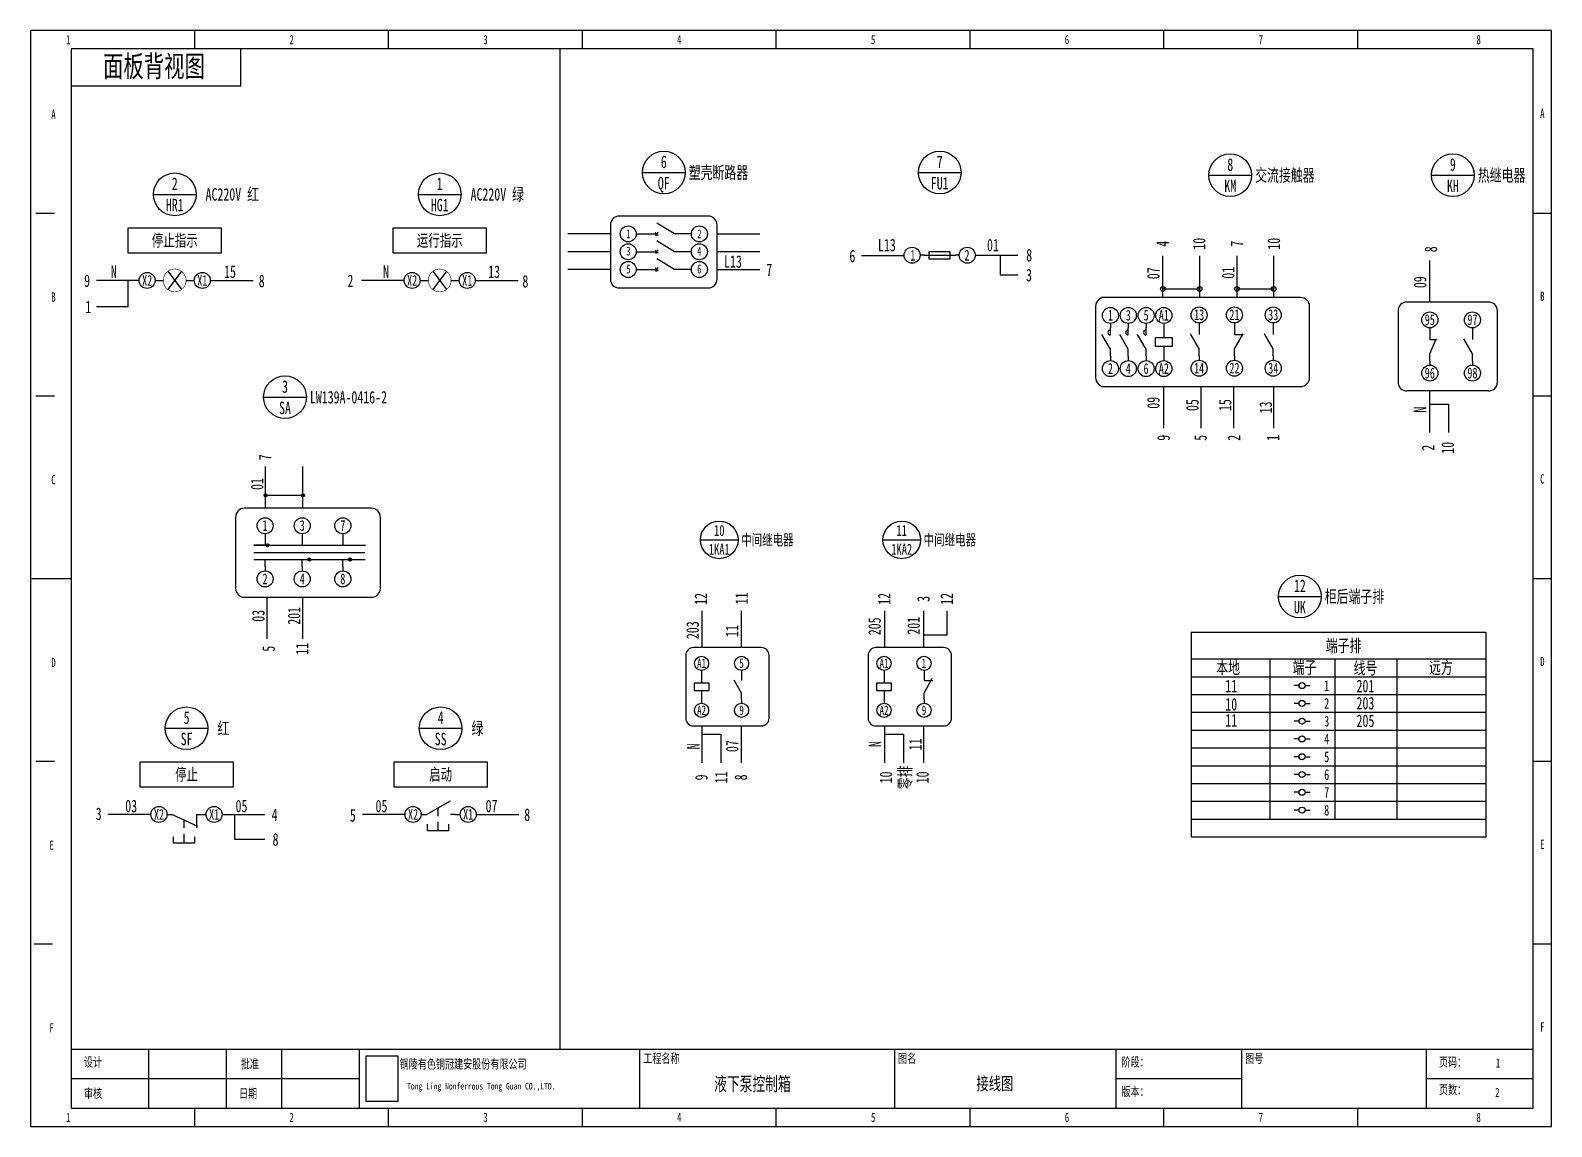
# Model space of a CAD drawing. Header units: millimetres. Extents: x 401220 to 2750366, y -101310 to 943175.
# Drawn here: x 1243198 to 1300217, y 11312 to 52416 of the extents above; entities that cross this region are included whole.
import ezdxf
from ezdxf.enums import TextEntityAlignment as Align

# ---------------------------------------------------------------- set-up
doc = ezdxf.new("R2010")
doc.units = ezdxf.units.MM
doc.linetypes.add('事故照明', pattern=[800, 600, 0, -200, 0])
doc.layers.add('SW', color=8, linetype='Continuous', lineweight=20)
doc.styles.add('IDQSTYLE', font='NSimSun.ttf', dxfattribs={"width": 0.7})
doc.styles.add('标准', font='NSimSun.ttf', dxfattribs={"width": 0.667})

msp = doc.modelspace()

# ---------------------------------------------------------------- hatches: boundary and pattern name
h = msp.add_hatch(color=256)
h.dxf.hatch_style = 1
h.paths.add_polyline_path([(1285647.66842, 42811.61754), (1285647.66842, 42721.39912), (1285737.88685, 42721.39912, 0.4142135624)])
h.paths.add_polyline_path([(1285737.88685, 42721.39912), (1285647.66842, 42721.39912), (1285647.66842, 42631.1807, 0.4142135624)])
h.paths.add_polyline_path([(1285647.66842, 42721.39912), (1285647.66842, 42811.61754, 0.4142135624), (1285557.45, 42721.39912, 0.4142135624), (1285647.66842, 42631.1807)])
h.paths.add_polyline_path([(1287023.62652, 42811.61754, 0.4142135624), (1286933.4081, 42721.39912), (1287023.62652, 42721.39912)])
h.paths.add_polyline_path([(1287023.62652, 42721.39912), (1286933.4081, 42721.39912, 0.4142135624), (1287023.62652, 42631.1807)])
h.paths.add_polyline_path([(1287113.84494, 42721.39912, 0.4142135624), (1287023.62652, 42811.61754), (1287023.62652, 42631.1807, 0.4142135624)])
h = msp.add_hatch(color=256)
h.dxf.hatch_style = 1
h.paths.add_polyline_path([(1288426.78716, 42811.61754), (1288426.78716, 42721.39912), (1288517.00558, 42721.39912, 0.4142135624)])
h.paths.add_polyline_path([(1288517.00558, 42721.39912), (1288426.78716, 42721.39912), (1288426.78716, 42631.1807, 0.4142135624)])
h.paths.add_polyline_path([(1288426.78716, 42721.39912), (1288426.78716, 42811.61754, 0.4142135624), (1288336.56874, 42721.39912, 0.4142135624), (1288426.78716, 42631.1807)])
h.paths.add_polyline_path([(1289802.74526, 42811.61754, 0.4142135624), (1289712.52684, 42721.39912), (1289802.74526, 42721.39912)])
h.paths.add_polyline_path([(1289802.74526, 42721.39912), (1289712.52684, 42721.39912, 0.4142135624), (1289802.74526, 42631.1807)])
h.paths.add_polyline_path([(1289892.96368, 42721.39912, 0.4142135624), (1289802.74526, 42811.61754), (1289802.74526, 42631.1807, 0.4142135624)])
h = msp.add_hatch(color=256)
h.dxf.hatch_style = 1
h.paths.add_polyline_path([(1252074.05156, 34984.05075, 0.4142135624), (1252014.68161, 35043.4207), (1252014.68161, 34924.68079, 0.4142135624)])
h.paths.add_polyline_path([(1252014.68161, 35043.4207, 0.4142135624), (1251955.31166, 34984.05075, 0.4142135624), (1252014.68161, 34924.68079)])
h = msp.add_hatch(color=256)
h.dxf.hatch_style = 1
h.paths.add_polyline_path([(1253474.31374, 34984.05075, 0.4142135624), (1253414.94379, 35043.4207), (1253414.94379, 34924.68079, 0.4142135624)])
h.paths.add_polyline_path([(1253414.94379, 35043.4207, 0.4142135624), (1253355.57383, 34984.05075, 0.4142135624), (1253414.94379, 34924.68079)])
h = msp.add_hatch(color=256)
h.dxf.hatch_style = 1
h.paths.add_polyline_path([(1252143.64609, 33110.15214, 1), (1252027.92809, 33110.15214)])
h.paths.add_polyline_path([(1252027.92809, 33110.15214, 1), (1252143.64609, 33110.15214)])
h = msp.add_hatch(color=256)
h.dxf.hatch_style = 1
h.paths.add_polyline_path([(1253596.60805, 32576.55815), (1253712.32605, 32576.55815, 1)])
h.paths.add_polyline_path([(1253712.32605, 32576.55815), (1253596.60805, 32576.55815, 1)])
h = msp.add_hatch(color=256)
h.dxf.hatch_style = 1
h.paths.add_polyline_path([(1255117.87513, 32576.55815), (1255233.59313, 32576.55815, 1)])
h.paths.add_polyline_path([(1255233.59313, 32576.55815), (1255117.87513, 32576.55815, 1)])

# ---------------------------------------------------------------- linework, layer by layer
at = {"ltscale": 4}
for p, q in [((1249356.24304, 51723.87001), (1249356.24304, 52415.85399)), ((1256622.07479, 51723.87001), (1256622.07479, 52415.85399)), ((1263887.90654, 51723.87001), (1263887.90654, 52415.85399)), ((1271153.73829, 51723.87001), (1271153.73829, 52415.85399)), ((1278419.57004, 51723.87001), (1278419.57004, 52415.85399)), ((1285685.40179, 51723.87001), (1285685.40179, 52415.85399)), ((1292951.23354, 51723.87001), (1292951.23354, 52415.85399)), ((1251086.20298, 50339.90206), (1251086.20298, 51723.87001)), ((1244719.95039, 50339.90206), (1251086.20298, 50339.90206)), ((1243405.18084, 45565.21262), (1244097.16482, 45565.21262)), ((1299525.08132, 45565.21262), (1300217.0653, 45565.21262)), ((1243405.18084, 38714.57126), (1244097.16482, 38714.57126)), ((1299525.08132, 38714.57126), (1300217.0653, 38714.57126)), ((1243197.58565, 31863.92989), (1244719.95039, 31863.92989)), ((1299525.08132, 31863.92989), (1300217.0653, 31863.92989)), ((1290752.87435, 27847.8491), (1290565.36099, 27847.8491)), ((1290977.89038, 27847.8491), (1291165.40374, 27847.8491)), ((1290752.87436, 27180.85662), (1290565.361, 27180.85662)), ((1290977.8904, 27180.85662), (1291165.40375, 27180.85662)), ((1290752.87438, 26513.86413), (1290565.36102, 26513.86413)), ((1290977.89041, 26513.86413), (1291165.40377, 26513.86413)), ((1290752.87435, 25846.87164), (1290565.36099, 25846.87164)), ((1290752.87435, 25846.87164), (1290565.36099, 25846.87164)), ((1290977.89038, 25846.87164), (1291165.40374, 25846.87164)), ((1290977.89038, 25846.87164), (1291165.40374, 25846.87164)), ((1290752.8744, 25179.87916), (1290565.36104, 25179.87916)), ((1290977.89043, 25179.87916), (1291165.40379, 25179.87916)), ((1243405.18084, 25013.28853), (1244097.16482, 25013.28853)), ((1299525.08132, 25013.28853), (1300217.0653, 25013.28853)), ((1290752.87442, 24512.88667), (1290565.36106, 24512.88667)), ((1290977.89045, 24512.88667), (1291165.40381, 24512.88667)), ((1290752.87444, 23845.89418), (1290565.36108, 23845.89418)), ((1290977.89047, 23845.89418), (1291165.40383, 23845.89418)), ((1290752.8744, 23178.9017), (1290565.36104, 23178.9017)), ((1290752.8744, 23178.9017), (1290565.36104, 23178.9017)), ((1290977.89043, 23178.9017), (1291165.40379, 23178.9017)), ((1290977.89043, 23178.9017), (1291165.40379, 23178.9017)), ((1243335.98244, 18162.64716), (1244027.96642, 18162.64716)), ((1299525.08132, 18162.64716), (1300217.0653, 18162.64716)), ((1244719.95039, 14218.3385), (1299525.08132, 14218.3385)), ((1247626.28309, 14218.3385), (1247626.28309, 12003.98977)), ((1250532.6158, 14218.3385), (1250532.6158, 12003.98977)), ((1252608.56772, 14218.3385), (1252608.56772, 12003.98977)), ((1255514.90042, 14218.3385), (1255514.90042, 12003.98977)), ((1266033.05686, 14218.3385), (1266033.05686, 12003.98977)), ((1275582.43574, 14218.3385), (1275582.43574, 12003.98977)), ((1283886.24345, 14218.3385), (1283886.24345, 12003.98977)), ((1288591.73449, 14218.3385), (1288591.73449, 12003.98977)), ((1295511.57426, 14218.3385), (1295511.57426, 12003.98977)), ((1244719.95039, 13111.16414), (1255514.90042, 13111.16414)), ((1283886.24345, 13111.16414), (1288591.73449, 13111.16414)), ((1295511.57426, 13111.16414), (1299525.08132, 13111.16414)), ((1249356.24304, 11312.0058), (1249356.24304, 12003.98977)), ((1256622.07479, 11312.0058), (1256622.07479, 12003.98977)), ((1263887.90654, 11312.0058), (1263887.90654, 12003.98977)), ((1271153.73829, 11312.0058), (1271153.73829, 12003.98977)), ((1278419.57004, 11312.0058), (1278419.57004, 12003.98977)), ((1285685.40179, 11312.0058), (1285685.40179, 12003.98977)), ((1292951.23354, 11312.0058), (1292951.23354, 12003.98977))]:
    msp.add_line(p, q, dxfattribs=at)
for p, q in [((1263044.30338, 51723.87001), (1263044.30338, 14218.3385)), ((1266137.64645, 47087.30199), (1267738.42841, 47087.30199)), ((1276481.15727, 47087.30199), (1278081.93924, 47087.30199)), ((1287371.61661, 46985.98251), (1288972.39858, 46985.98251)), ((1295716.76452, 46985.98251), (1297317.54649, 46985.98251)), ((1247807.47927, 46268.8757), (1249408.26124, 46268.8757)), ((1257739.9393, 46268.8757), (1259340.72127, 46268.8757)), ((1264937.05997, 45117.93646), (1264937.05997, 43091.92708)), ((1268605.51865, 45451.43271), (1265270.55621, 45451.43271)), ((1267340.53386, 44784.44021), (1266673.54137, 45184.63571)), ((1268939.01489, 43091.92708), (1268939.01489, 45117.93646)), ((1246865.4004, 45017.34412), (1250350.34011, 45017.34412)), ((1246865.4004, 44067.7485), (1246865.4004, 45017.34412)), ((1250350.34011, 45017.34412), (1250350.34011, 44067.7485)), ((1256797.86044, 45017.34412), (1260282.80014, 45017.34412)), ((1256797.86044, 44067.7485), (1256797.86044, 45017.34412)), ((1260282.80014, 45017.34412), (1260282.80014, 44067.7485)), ((1264937.05997, 44784.44022), (1263336.278, 44784.44022)), ((1265904.19908, 44784.44021), (1266673.54137, 44784.44021)), ((1266730.03779, 44724.84924), (1266617.04495, 44844.03119)), ((1266719.04546, 44853.005), (1266629.44804, 44712.27973)), ((1267339.82847, 44119.24558), (1266672.83599, 44519.44107)), ((1267971.87578, 44784.44021), (1267340.53386, 44784.44021)), ((1268939.01489, 44786.60763), (1270539.79686, 44786.60763)), ((1250350.34011, 44067.7485), (1246865.4004, 44067.7485)), ((1260282.80014, 44067.7485), (1256797.86044, 44067.7485)), ((1264937.05997, 44117.44773), (1263336.278, 44117.44773)), ((1265904.19908, 44117.44773), (1266673.54137, 44117.44773)), ((1266729.33241, 44059.6546), (1266616.33957, 44178.83655)), ((1266718.34008, 44187.81036), (1266628.74266, 44047.08509)), ((1267971.87578, 44117.44773), (1267340.53386, 44117.44773)), ((1268939.01489, 44119.61514), (1270539.79686, 44119.61514)), ((1275948.23028, 43967.66217), (1274347.44831, 43967.66217)), ((1276695.21587, 43985.78692), (1276547.60208, 43985.78692)), ((1276695.21587, 43985.78692), (1276878.77693, 43985.78692)), ((1276878.77693, 44119.18542), (1276878.77693, 43852.38843)), ((1277679.16791, 44119.18542), (1276878.77693, 44119.18542)), ((1276878.77693, 43985.78692), (1277679.16791, 43985.78692)), ((1277679.16791, 43852.38843), (1277679.16791, 44119.18542)), ((1277679.16791, 43985.78692), (1277872.01699, 43985.78692)), ((1278014.98555, 43985.78692), (1277872.01699, 43985.78692)), ((1278614.86624, 43986.33796), (1280215.64821, 43986.33796)), ((1279550.45636, 43986.33796), (1279550.45636, 43246.86693)), ((1285647.66842, 42400.01232), (1285647.66842, 43962.8958)), ((1287026.52498, 42400.01232), (1287026.52498, 43962.8958)), ((1288426.78716, 42400.01232), (1288426.78716, 43962.8958)), ((1289802.74526, 42400.01232), (1289802.74526, 43962.8958)), ((1248350.41165, 43382.13222), (1248862.66188, 42699.13191)), ((1258282.87168, 43382.13222), (1258795.12191, 42699.13191)), ((1264937.05997, 43450.45525), (1263336.278, 43450.45525)), ((1265904.19908, 43450.45525), (1266673.54137, 43450.45525)), ((1266730.03779, 43392.66212), (1266617.04495, 43511.84407)), ((1266719.04546, 43520.81788), (1266629.44804, 43380.09261)), ((1267340.53386, 43452.2531), (1266673.54137, 43852.44859)), ((1267971.87578, 43450.45525), (1267340.53386, 43450.45525)), ((1268939.01489, 43452.62265), (1270539.79686, 43452.62265)), ((1276878.77693, 43852.38843), (1277679.16791, 43852.38843)), ((1295648.14097, 42230.70142), (1295648.14097, 43793.5849)), ((1247273.88528, 43040.63191), (1245673.10331, 43040.63191)), ((1246850.5494, 43040.63191), (1246850.5494, 42053.15758)), ((1247872.84485, 43040.63201), (1248072.94278, 43040.63206)), ((1248072.94278, 43040.63206), (1248179.66158, 43040.63206)), ((1249033.41196, 43040.63206), (1249140.13076, 43040.63206)), ((1249140.13076, 43040.63206), (1249340.22832, 43040.63201)), ((1249941.85523, 43040.63191), (1251542.6372, 43040.63191)), ((1257206.34531, 43040.63191), (1255605.56334, 43040.63191)), ((1257805.30488, 43040.63201), (1258005.40281, 43040.63206)), ((1258005.40281, 43040.63206), (1258112.12161, 43040.63206)), ((1258965.87199, 43040.63206), (1259072.59079, 43040.63206)), ((1259072.59079, 43040.63206), (1259272.68836, 43040.63201)), ((1259874.31526, 43040.63191), (1261475.09723, 43040.63191)), ((1279550.45636, 43246.86693), (1280215.64821, 43246.86693)), ((1265270.55621, 42758.43084), (1268605.51865, 42758.43084)), ((1288426.78716, 42400.01232), (1283343.06704, 42400.01232)), ((1290160.09741, 42400.01232), (1285076.37729, 42400.01232)), ((1290193.84796, 42400.01232), (1285110.12783, 42400.01232)), ((1285647.66842, 42721.39912), (1287023.62652, 42721.39912)), ((1290812.83554, 42400.01232), (1285729.11542, 42400.01232)), ((1288426.78716, 42721.39912), (1289802.74526, 42721.39912)), ((1297852.1545, 42230.70142), (1294794.02373, 42230.70142)), ((1246850.5494, 42053.15758), (1245673.10331, 42053.15758)), ((1283121.24733, 42066.51608), (1283121.24733, 39398.54613)), ((1291146.33178, 39398.54613), (1291146.33178, 42066.51608)), ((1294460.52768, 41897.20518), (1294460.52768, 39229.23523)), ((1298185.65075, 39229.23523), (1298185.65075, 41897.20518)), ((1283681.66266, 40997.02104), (1283681.66268, 41263.81803)), ((1283681.66268, 41429.7968), (1283681.66268, 41263.81803)), ((1284351.02286, 40997.02104), (1284351.02288, 41263.81803)), ((1284351.02288, 41429.7968), (1284351.02288, 41263.81803)), ((1285018.01535, 40997.02104), (1285018.01537, 41263.81803)), ((1285018.01537, 41429.7968), (1285018.01537, 41263.81803)), ((1285682.64014, 41263.81803), (1285682.64011, 40890.30224)), ((1285682.64014, 41429.7968), (1285682.64014, 41263.81803)), ((1287004.6155, 41278.8341), (1287004.61548, 41012.03711)), ((1287004.6155, 41444.81287), (1287004.6155, 41278.8341)), ((1288328.49208, 41278.8341), (1288328.49205, 41012.03711)), ((1288328.49208, 41444.81287), (1288328.49208, 41278.8341)), ((1289782.49694, 41278.8341), (1289782.49692, 41012.03711)), ((1289782.49694, 41444.81287), (1289782.49694, 41278.8341)), ((1295653.66861, 41094.50713), (1295653.66859, 40827.71014)), ((1295653.66861, 41260.4859), (1295653.66861, 41094.50713)), ((1297249.37529, 41094.50699), (1297249.37527, 40827.71)), ((1297249.37529, 41260.4859), (1297249.37529, 41094.50713)), ((1283681.66261, 40463.42705), (1283361.50626, 41017.95421)), ((1284351.02282, 40463.42705), (1284030.86647, 41017.95421)), ((1285018.01531, 40463.42705), (1284697.85896, 41017.95421)), ((1285362.48371, 40890.30226), (1285362.48369, 40570.14587)), ((1285362.48369, 40570.14587), (1286002.79648, 40570.14582)), ((1286002.7965, 40890.30221), (1285362.48371, 40890.30226)), ((1285682.64008, 40570.14584), (1285682.64005, 40196.63005)), ((1286002.79648, 40570.14582), (1286002.7965, 40890.30221)), ((1287004.61544, 40478.44312), (1286684.45909, 41032.97029)), ((1288328.49201, 40478.44312), (1288653.98439, 41042.21235)), ((1288328.49205, 41012.03711), (1288636.56269, 41012.03708)), ((1289782.49688, 40478.44312), (1289462.34053, 41032.97029)), ((1295653.66855, 40294.11615), (1295888.09353, 40848.64331)), ((1295653.66859, 40827.71014), (1295924.29887, 40827.71011)), ((1297249.37522, 40294.11601), (1296929.21887, 40848.64317)), ((1283681.66259, 40196.63005), (1283681.66261, 40463.42705)), ((1283681.66268, 40196.63005), (1283681.66268, 40033.39089)), ((1284351.0228, 40196.63005), (1284351.02282, 40463.42705)), ((1284351.02288, 40196.63005), (1284351.02288, 40033.39089)), ((1285018.01529, 40196.63005), (1285018.01531, 40463.42705)), ((1285018.01537, 40196.63005), (1285018.01537, 40033.39089)), ((1285682.64014, 40196.63005), (1285682.64014, 40033.39089)), ((1287004.61542, 40211.64613), (1287004.61544, 40478.44312)), ((1287004.6155, 40211.64613), (1287004.6155, 40048.40696)), ((1288328.49199, 40211.64613), (1288328.49201, 40478.44312)), ((1288328.49208, 40211.64613), (1288328.49208, 40048.40696)), ((1289782.49686, 40211.64613), (1289782.49688, 40478.44312)), ((1289782.49694, 40211.64613), (1289782.49694, 40048.40696)), ((1295653.66853, 40027.31915), (1295653.66855, 40294.11615)), ((1295653.66861, 40027.31915), (1295653.66861, 39864.07999)), ((1297249.3752, 40027.31901), (1297249.37522, 40294.11601)), ((1297249.37529, 40027.31915), (1297249.37529, 39864.07999)), ((1283343.06704, 39065.04988), (1288492.2653, 39065.04988)), ((1285076.37729, 39065.04988), (1290225.57556, 39065.04988)), ((1285110.12783, 39065.04988), (1290259.3261, 39065.04988)), ((1285680.03266, 37502.1664), (1285680.03266, 39065.04988)), ((1285729.11542, 39065.04988), (1290878.31368, 39065.04988)), ((1287083.19282, 37502.1664), (1287083.19282, 39065.04988)), ((1288309.67971, 37502.1664), (1288309.67971, 39065.04988)), ((1289802.74526, 37502.1664), (1289802.74526, 39065.04988)), ((1297852.15469, 38895.73899), (1294794.02392, 38895.73899)), ((1295648.14097, 37332.8555), (1295648.14097, 38895.73899)), ((1251939.58505, 38661.82503), (1253540.36702, 38661.82503)), ((1295648.14097, 38398.83847), (1296348.10714, 38398.83847)), ((1296348.10714, 38398.83847), (1296348.10714, 37332.8555)), ((1252014.68161, 34498.12732), (1252014.68161, 36061.0108)), ((1253414.94379, 34498.12732), (1253414.94379, 36061.0108)), ((1252014.68161, 34984.05075), (1253414.94379, 34984.05075)), ((1254687.34352, 34498.12732), (1251219.65515, 34498.12732)), ((1254587.83642, 34498.12732), (1251219.65515, 34498.12732)), ((1255981.77271, 34498.12732), (1252514.08434, 34498.12732)), ((1255882.2656, 34498.12732), (1252514.08434, 34498.12732)), ((1244719.95039, 33727.35922), (1244719.95039, 31839.86435)), ((1250886.15891, 34164.63107), (1250886.15891, 31496.66113)), ((1256315.26876, 31496.66113), (1256315.26876, 34164.63107)), ((1251992.77211, 33110.15211), (1251577.45576, 33110.15214)), ((1251577.45576, 33110.15214), (1255752.62292, 33110.15214)), ((1251992.77213, 33376.9491), (1251992.77211, 33110.15211)), ((1251992.77213, 33542.92787), (1251992.77213, 33376.9491)), ((1253386.59238, 33376.9491), (1253386.59236, 33110.15211)), ((1253386.59238, 33542.92787), (1253386.59238, 33376.9491)), ((1254907.85946, 33376.9491), (1254907.85944, 33110.15211)), ((1254907.85946, 33542.92787), (1254907.85946, 33376.9491)), ((1268313.56626, 33312.14463), (1269723.9948, 33312.14463)), ((1275152.40903, 33312.14463), (1276562.83757, 33312.14463)), ((1251577.45571, 32576.55815), (1255745.75956, 32576.55815)), ((1251992.77205, 32309.76112), (1251992.77207, 32576.55812)), ((1253386.5923, 32309.76112), (1253386.59232, 32576.55812)), ((1254907.85938, 32309.76112), (1254907.8594, 32576.55812)), ((1251992.77213, 32309.76112), (1251992.77213, 32146.52196)), ((1253386.59238, 32309.76112), (1253386.59238, 32146.52196)), ((1254907.85946, 32309.76112), (1254907.85946, 32146.52196)), ((1251219.65515, 31163.16488), (1254653.31456, 31163.16488)), ((1252071.34945, 29600.2814), (1252071.34945, 31163.16488)), ((1252514.08434, 31163.16488), (1255981.77252, 31163.16488)), ((1253410.05648, 29600.2814), (1253410.05648, 31163.16488)), ((1289981.33479, 31189.87215), (1291582.11676, 31189.87215)), ((1268382.76307, 29271.5049), (1268382.76307, 30648.54156)), ((1269849.82047, 29271.5049), (1269849.82047, 30648.54156)), ((1275221.60584, 29271.5049), (1275221.60584, 30648.54156)), ((1276688.66323, 29271.5049), (1276688.66323, 30648.54156)), ((1277559.777, 29746.40349), (1277559.777, 30640.25591)), ((1276688.66323, 29746.40349), (1277559.777, 29746.40349)), ((1286702.06101, 29847.64713), (1286702.06104, 28847.1584)), ((1286702.06101, 29847.64713), (1297373.9408, 29847.64713)), ((1287084.50048, 29847.64713), (1297756.38027, 29847.64713)), ((1297756.38027, 29847.64713), (1297756.3803, 28847.1584)), ((1270591.01749, 29271.5049), (1268054.23818, 29271.5049)), ((1277429.86026, 29271.5049), (1274893.08094, 29271.5049)), ((1267760.3989, 28977.66562), (1267760.3989, 26626.95139)), ((1270884.85677, 26626.95139), (1270884.85677, 28977.66562)), ((1274599.24167, 28977.66562), (1274599.24167, 26626.95139)), ((1277723.69954, 26626.95139), (1277723.69954, 28977.66562)), ((1286702.06104, 28847.1584), (1297756.3803, 28847.1584)), ((1286702.06104, 28847.1584), (1286702.06106, 28180.16592)), ((1289652.72745, 28847.1584), (1289652.72747, 28180.16592)), ((1292086.94414, 28847.1584), (1292086.94416, 28180.16591)), ((1294422.51591, 28847.1584), (1294422.51593, 28180.16592)), ((1297756.3803, 28847.1584), (1297756.38032, 28180.16592)), ((1268072.9923, 27941.31866), (1268072.99228, 27659.23295)), ((1268637.16372, 27941.31862), (1268072.9923, 27941.31866)), ((1268355.07804, 28270.41863), (1268355.07801, 27941.31864)), ((1268355.07804, 28416.6604), (1268355.07804, 28270.41863)), ((1268637.16369, 27659.23291), (1268637.16372, 27941.31862)), ((1269854.69074, 27565.20436), (1269572.60507, 28053.79116)), ((1269854.6908, 28270.41863), (1269854.69078, 28035.34721)), ((1269854.6908, 28416.6604), (1269854.6908, 28270.41863)), ((1274911.83507, 27941.31866), (1274911.83505, 27659.23295)), ((1275476.00649, 27941.31862), (1274911.83507, 27941.31866)), ((1275193.9208, 28270.41863), (1275193.92078, 27941.31864)), ((1275193.9208, 28416.6604), (1275193.9208, 28270.41863)), ((1275476.00646, 27659.23291), (1275476.00649, 27941.31862)), ((1276693.53351, 27565.20436), (1276995.76566, 28120.56838)), ((1276693.53357, 28270.41863), (1276693.53355, 28035.34721)), ((1276693.53355, 28035.34721), (1277027.31248, 28035.34718)), ((1276693.53357, 28416.6604), (1276693.53357, 28270.41863)), ((1286702.06104, 28180.16592), (1286702.06106, 27513.17343)), ((1286702.06104, 28180.16592), (1286702.06106, 27513.17343)), ((1286702.06104, 28180.16592), (1297373.94083, 28180.16592)), ((1287084.50051, 28180.16592), (1297756.3803, 28180.16592)), ((1289652.72747, 28180.16592), (1289652.72749, 27513.17343)), ((1292086.94416, 28180.16592), (1292086.94418, 27513.17343)), ((1294421.41786, 28180.16592), (1294421.41788, 27513.17343)), ((1297756.3803, 28180.16592), (1297756.38032, 27513.17343)), ((1297756.3803, 28180.16592), (1297756.38032, 27513.17343)), ((1268072.99228, 27659.23295), (1268637.16369, 27659.23291)), ((1268355.07799, 27659.23293), (1268355.07796, 27330.13294)), ((1269854.69072, 27330.13294), (1269854.69074, 27565.20436)), ((1274911.83505, 27659.23295), (1275476.00646, 27659.23291)), ((1275193.92076, 27659.23293), (1275193.92073, 27330.13294)), ((1276693.53349, 27330.13294), (1276693.53351, 27565.20436)), ((1286702.06106, 27513.17343), (1286702.06108, 26846.18094)), ((1286702.06106, 27513.17343), (1286702.06108, 26846.18094)), ((1286702.06106, 27513.17343), (1297373.94085, 27513.17343)), ((1287084.50053, 27513.17343), (1297756.38032, 27513.17343)), ((1289652.72749, 27513.17343), (1289652.7275, 26846.18094)), ((1292086.94418, 27513.17343), (1292086.9442, 26846.18094)), ((1294421.41788, 27513.17343), (1294421.4179, 26846.18094)), ((1297756.38032, 27513.17343), (1297756.38033, 26846.18094)), ((1297756.38032, 27513.17343), (1297756.38033, 26846.18094)), ((1268355.07804, 27330.13294), (1268355.07804, 27186.305)), ((1269854.6908, 27330.13294), (1269854.6908, 27186.305)), ((1275193.9208, 27330.13294), (1275193.9208, 27186.305)), ((1276693.53357, 27330.13294), (1276693.53357, 27186.305)), ((1286702.06108, 26846.18094), (1286702.06109, 26179.18845)), ((1286702.06108, 26846.18094), (1286702.06109, 26179.18845)), ((1286702.06108, 26846.18094), (1297373.94087, 26846.18094)), ((1287084.50054, 26846.18094), (1297756.38033, 26846.18094)), ((1289652.7275, 26846.18094), (1289652.72752, 26179.18845)), ((1292086.9442, 26846.18094), (1292086.94421, 26179.18845)), ((1294421.4179, 26846.18094), (1294421.41792, 26179.18845)), ((1297756.38033, 26846.18094), (1297756.38035, 26179.18845)), ((1297756.38033, 26846.18094), (1297756.38035, 26179.18845)), ((1248250.82307, 26246.05221), (1249851.60504, 26246.05221)), ((1257773.90184, 26246.05221), (1259374.68381, 26246.05221)), ((1268054.23818, 26333.11212), (1270591.01749, 26333.11212)), ((1268382.76307, 24956.07545), (1268382.76307, 26333.11212)), ((1269849.82047, 24956.07545), (1269849.82047, 26333.11212)), ((1274893.08094, 26333.11212), (1277429.86026, 26333.11212)), ((1275221.60584, 24956.07545), (1275221.60584, 26333.11212)), ((1276688.66323, 24956.07545), (1276688.66323, 26333.11212)), ((1268382.76307, 26022.05842), (1269082.72924, 26022.05842)), ((1269082.72924, 26022.05842), (1269082.72924, 24956.07545)), ((1275221.60584, 26022.05842), (1275921.57201, 26022.05842)), ((1275921.57201, 26022.05842), (1275921.57201, 24956.07545)), ((1286702.06109, 26179.18845), (1286702.06111, 25512.19597)), ((1286702.06109, 26179.18845), (1286702.06111, 25512.19597)), ((1286702.06109, 26179.18845), (1297373.94088, 26179.18845)), ((1287084.50056, 26179.18845), (1297756.38035, 26179.18845)), ((1289652.72752, 26179.18845), (1289652.72754, 25512.19597)), ((1292086.94421, 26179.18845), (1292086.94423, 25512.19597)), ((1294421.41792, 26179.18845), (1294421.41793, 25512.19597)), ((1297756.38035, 26179.18845), (1297756.38037, 25512.19597)), ((1297756.38035, 26179.18845), (1297756.38037, 25512.19597)), ((1286702.06109, 25512.19597), (1286702.06111, 24845.20348)), ((1286702.06109, 25512.19597), (1286702.06111, 24845.20348)), ((1286702.06111, 25512.19597), (1297373.9409, 25512.19597)), ((1287084.50058, 25512.19597), (1297756.38037, 25512.19597)), ((1289652.72752, 25512.19597), (1289652.72754, 24845.20348)), ((1292086.94421, 25512.19597), (1292086.94423, 24845.20348)), ((1294421.41792, 25512.19597), (1294421.41793, 24845.20348)), ((1297756.38035, 25512.19597), (1297756.38037, 24845.20348)), ((1297756.38035, 25512.19597), (1297756.38037, 24845.20348)), ((1247308.7442, 24994.52063), (1250793.68391, 24994.52063)), ((1247308.7442, 24044.92501), (1247308.7442, 24994.52063)), ((1250793.68391, 24994.52063), (1250793.68391, 24044.92501)), ((1256831.82298, 24994.52063), (1260316.76268, 24994.52063)), ((1256831.82298, 24044.92501), (1256831.82298, 24994.52063)), ((1260316.76268, 24994.52063), (1260316.76268, 24044.92501)), ((1286702.06111, 24845.20348), (1286702.06113, 24178.21099)), ((1286702.06111, 24845.20348), (1286702.06113, 24178.21099)), ((1286702.06111, 24845.20348), (1297373.9409, 24845.20348)), ((1287084.50058, 24845.20348), (1297756.38037, 24845.20348)), ((1289652.72754, 24845.20348), (1289652.72756, 24178.21099)), ((1292086.94423, 24845.20348), (1292086.94425, 24178.21099)), ((1294421.41793, 24845.20348), (1294421.41795, 24178.21099)), ((1297756.38037, 24845.20348), (1297756.38039, 24178.21099)), ((1297756.38037, 24845.20348), (1297756.38039, 24178.21099)), ((1250793.68391, 24044.92501), (1247308.7442, 24044.92501)), ((1260316.76268, 24044.92501), (1256831.82298, 24044.92501)), ((1286702.06113, 24178.21099), (1286702.06115, 23511.21851)), ((1286702.06113, 24178.21099), (1286702.06115, 23511.21851)), ((1286702.06113, 24178.21099), (1297373.94092, 24178.21099)), ((1287084.5006, 24178.21099), (1297756.38039, 24178.21099)), ((1289652.72756, 24178.21099), (1289652.72757, 23511.21851)), ((1292086.94425, 24178.21099), (1292086.94427, 23511.21851)), ((1294421.41795, 24178.21099), (1294421.41797, 23511.21851)), ((1297756.38039, 24178.21099), (1297756.3804, 23511.21851)), ((1297756.38039, 24178.21099), (1297756.3804, 23511.21851)), ((1258039.36535, 23017.80857), (1258938.31841, 23532.3796)), ((1286702.06115, 23511.21851), (1286702.06117, 22844.22602)), ((1286702.06115, 23511.21851), (1286702.06117, 22844.22602)), ((1286702.06115, 23511.21851), (1297373.94094, 23511.21851)), ((1287084.50062, 23511.21851), (1297756.3804, 23511.21851)), ((1289652.72757, 23511.21851), (1289652.72759, 22844.22602)), ((1292086.94427, 23511.21851), (1292086.94428, 22844.22602)), ((1294421.41797, 23511.21851), (1294421.41799, 22844.22602)), ((1297756.3804, 23511.21851), (1297756.38042, 22844.22602)), ((1297756.3804, 23511.21851), (1297756.38042, 22844.22602)), ((1247717.22908, 23017.80842), (1246116.44711, 23017.80842)), ((1248316.18865, 23017.80852), (1248516.28658, 23017.80857)), ((1248516.28658, 23017.80857), (1249455.75419, 22572.02476)), ((1249426.95159, 23017.80857), (1249426.95151, 22517.26972)), ((1249426.95159, 23017.80857), (1249783.57212, 23017.80852)), ((1250385.19903, 23017.80842), (1251985.981, 23017.80842)), ((1250848.37785, 23017.80842), (1250848.37785, 22181.18739)), ((1257240.30785, 23017.80842), (1255639.52588, 23017.80842)), ((1257839.26742, 23017.80852), (1258039.36535, 23017.80857)), ((1258477.67825, 22947.20083), (1258477.67825, 23261.1968)), ((1259106.55333, 23017.80857), (1258947.3066, 23017.80857)), ((1259106.55333, 23017.80857), (1259306.6509, 23017.80852)), ((1259908.2778, 23017.80842), (1261509.05977, 23017.80842)), ((1286702.06117, 22844.22602), (1286702.06118, 22177.23353)), ((1286702.06117, 22844.22602), (1286702.06118, 22177.23353)), ((1286702.06117, 22844.22602), (1297373.94096, 22844.22602)), ((1287084.50063, 22844.22602), (1297756.38042, 22844.22602)), ((1297756.38042, 22844.22602), (1297756.38044, 22177.23353)), ((1297756.38042, 22844.22602), (1297756.38044, 22177.23353)), ((1248959.50455, 22513.74739), (1248959.50455, 22807.49861)), ((1248959.50455, 21953.5843), (1248959.50455, 22292.13175)), ((1258070.96726, 22646.36014), (1258070.96726, 22417.32031)), ((1258070.96726, 22417.32031), (1258884.38925, 22417.32031)), ((1258477.67825, 22417.32031), (1258477.67825, 22731.31627)), ((1258884.38925, 22417.32031), (1258884.38925, 22646.36014)), ((1248552.79356, 22182.62413), (1248552.79356, 21953.5843)), ((1248552.79356, 21953.5843), (1249366.21554, 21953.5843)), ((1249366.21554, 21953.5843), (1249366.21554, 22182.62413)), ((1250848.37785, 22181.18739), (1250848.37785, 22086.91451)), ((1250848.37785, 22086.91451), (1251985.981, 22086.91451)), ((1286702.06118, 22177.23353), (1297756.38044, 22177.23383))]:
    msp.add_line(p, q)
at = {"linetype": '事故照明'}
msp.add_line((1251577.45571, 32838.561), (1255732.03283, 32838.561), dxfattribs=at)
at = {"ltscale": 4}
for points in [[(1243197.58565, 11312.0058), (1300217.0653, 11312.0058), (1300217.0653, 52415.85399), (1243197.58565, 52415.85399)], [(1244719.95039, 12003.98977), (1299525.08132, 12003.98977), (1299525.08132, 51723.87001), (1244719.95039, 51723.87001)]]:
    msp.add_lwpolyline(points, close=True, dxfattribs=at)
at = {"const_width": 21.34376}
for points in [[(1248179.66158, 43040.63206, 1), (1249033.41196, 43040.63206, 1)], [(1258112.12161, 43040.63206, 1), (1258965.87199, 43040.63206, 1)]]:
    msp.add_lwpolyline(points, format="xyb", close=True, dxfattribs=at)
for points in [[(1248862.66188, 43382.13222), (1248350.41165, 42699.13191)], [(1258795.12191, 43382.13222), (1258282.87168, 42699.13191)]]:
    msp.add_lwpolyline(points)
msp.add_lwpolyline([(1255785.65086, 13966.80397), (1256966.62433, 13966.80397), (1256966.62433, 12254.97616), (1255785.65086, 12254.97616)], close=True)
for centre, radius in [((1266938.03743, 47087.30199), 800.39098), ((1277281.54826, 47087.30199), 800.39098), ((1288172.00759, 46985.98251), 800.39098), ((1296517.1555, 46985.98251), 800.39098), ((1248607.87025, 46268.8757), 800.39098), ((1258540.33029, 46268.8757), 800.39098), ((1265604.05246, 44784.44022), 300.14662), ((1268272.0224, 44784.44022), 300.14662), ((1265604.05246, 44117.44773), 300.14662), ((1268272.0224, 44117.44773), 300.14662), ((1276247.45546, 43985.78692), 300.14662), ((1278315.13217, 43985.78692), 300.14662), ((1247572.69823, 43040.63201), 300.14662), ((1249640.37494, 43040.63201), 300.14662), ((1257505.15827, 43040.63201), 300.14662), ((1259572.83497, 43040.63201), 300.14662), ((1265604.05246, 43450.45525), 300.14662), ((1268272.0224, 43450.45525), 300.14662), ((1285647.66842, 42721.39912), 90.21842), ((1287023.62652, 42721.39912), 90.21842), ((1288426.78716, 42721.39912), 90.21842), ((1289802.74526, 42721.39912), 90.21842), ((1283681.66268, 41729.94341), 300.14662), ((1284351.02288, 41729.94341), 300.14662), ((1285018.01537, 41729.94341), 300.14662), ((1285682.64014, 41729.94341), 300.14662), ((1287004.6155, 41744.95949), 300.14662), ((1288328.49208, 41744.95949), 300.14662), ((1289782.49694, 41744.95949), 300.14662), ((1295653.66861, 41560.63252), 300.14662), ((1297249.37529, 41560.63252), 300.14662), ((1283681.66268, 39733.24427), 300.14662), ((1284351.02288, 39733.24427), 300.14662), ((1285018.01537, 39733.24427), 300.14662), ((1285682.64014, 39733.24427), 300.14662), ((1287004.6155, 39748.26034), 300.14662), ((1288328.49208, 39748.26034), 300.14662), ((1289782.49694, 39748.26034), 300.14662), ((1252739.97604, 38661.82503), 800.39098), ((1295653.66861, 39563.93337), 300.14662), ((1297249.37529, 39563.93337), 300.14662), ((1252014.68161, 34984.05075), 59.36995), ((1253414.94379, 34984.05075), 59.36995), ((1251992.77213, 33843.07449), 300.14662), ((1253386.59238, 33843.07449), 300.14662), ((1254907.85946, 33843.07449), 300.14662), ((1269018.78053, 33312.14463), 705.21427), ((1275857.6233, 33312.14463), 705.21427), ((1252085.78709, 33110.15214), 57.859), ((1253654.46705, 32576.55815), 57.859), ((1255175.73413, 32576.55815), 57.859), ((1251992.77213, 31846.37534), 300.14662), ((1253386.59238, 31846.37534), 300.14662), ((1254907.85946, 31846.37534), 300.14662), ((1290781.72577, 31189.87215), 800.39098), ((1268355.07804, 28681.11575), 264.45535), ((1269854.6908, 28681.11575), 264.45535), ((1275193.9208, 28681.11575), 264.45535), ((1276693.53357, 28681.11575), 264.45535), ((1249051.21405, 26246.05221), 800.39098), ((1258574.29283, 26246.05221), 800.39098), ((1268355.07804, 26921.84965), 264.45535), ((1269854.6908, 26921.84965), 264.45535), ((1275193.9208, 26921.84965), 264.45535), ((1276693.53357, 26921.84965), 264.45535), ((1248016.04203, 23017.80852), 300.14662), ((1250083.71874, 23017.80852), 300.14662), ((1257539.12081, 23017.80852), 300.14662), ((1259606.79751, 23017.80852), 300.14662)]:
    msp.add_circle(centre, radius)
at = {"ltscale": 4}
for centre in [(1290865.38236, 27847.8491), (1290865.38238, 27180.85662), (1290865.3824, 26513.86413), (1290865.38236, 25846.87164), (1290865.38236, 25846.87164), (1290865.38242, 25179.87916), (1290865.38243, 24512.88667), (1290865.38245, 23845.89418), (1290865.38242, 23178.9017), (1290865.38242, 23178.9017)]:
    msp.add_circle(centre, 112.50802, dxfattribs=at)
for centre, radius, start, end in [((1265270.55621, 45117.93646), 333.49624, 90, 180), ((1268605.51865, 45117.93646), 333.49624, 0, 90), ((1265270.55621, 43091.92708), 333.49624, 180, 270), ((1268605.51865, 43091.92708), 333.49624, 270, 0), ((1283454.74357, 42066.51608), 333.49624, 90, 180), ((1290812.83554, 42066.51608), 333.49624, 0, 90), ((1294794.02392, 41897.20518), 333.49624, 90, 180), ((1297852.1545, 41897.20518), 333.49624, 0, 90), ((1283681.66266, 41093.06795), 96.04692, 89.999995381, 269.999995381), ((1284351.02287, 41093.06795), 96.04692, 89.999995381, 269.999995381), ((1285018.01536, 41093.06795), 96.04692, 89.999995381, 269.999995381), ((1283454.74357, 39398.54613), 333.49624, 180, 270), ((1290812.83554, 39398.54613), 333.49624, 270, 0), ((1294794.02392, 39229.23523), 333.49624, 180, 270), ((1297852.1545, 39229.23523), 333.49624, 270, 0), ((1251219.65515, 34164.63107), 333.49624, 90, 180), ((1255981.77252, 34164.63107), 333.49624, 0, 90), ((1251219.65515, 31496.66113), 333.49624, 180, 270), ((1255981.77252, 31496.66113), 333.49624, 270, 0), ((1268054.23818, 28977.66562), 293.83928, 90, 180), ((1270591.01749, 28977.66562), 293.83928, 0, 90), ((1274893.08094, 28977.66562), 293.83928, 90, 180), ((1277429.86026, 28977.66562), 293.83928, 0, 90), ((1268054.23818, 26626.95139), 293.83928, 180, 270), ((1270591.01749, 26626.95139), 293.83928, 270, 0), ((1274893.08094, 26626.95139), 293.83928, 180, 270), ((1277429.86026, 26626.95139), 293.83928, 270, 0)]:
    msp.add_arc(centre, radius, start, end)
for p in [(1248606.53677, 43040.63206), (1258538.9968, 43040.63206)]:
    msp.add_point(p)

# ---------------------------------------------------------------- texts
at = {"style": 'IDQSTYLE', "width": 0.7}
for s, p in [('1', (1244616.1528, 51793.06841)), ('2', (1252989.15891, 51793.06841)), ('3', (1260254.99066, 51793.06841)), ('4', (1267520.82241, 51793.06841)), ('5', (1274786.65417, 51793.06841)), ('6', (1282052.48592, 51793.06841)), ('7', (1289318.31767, 51793.06841)), ('8', (1297483.72859, 51793.06841)), ('A', (1244062.56562, 48990.53331)), ('A', (1299871.07331, 49025.13251)), ('B', (1244062.56562, 42139.89194)), ('B', (1299871.07331, 42174.49114)), ('C', (1244062.56562, 35289.25058)), ('C', (1299871.07331, 35323.84977)), ('D', (1244062.56562, 28438.60921)), ('D', (1299871.07331, 28473.20841)), ('E', (1243993.36722, 21587.96784)), ('E', (1299871.07331, 21622.56704)), ('F', (1243993.36722, 14737.32648)), ('F', (1299871.07331, 14771.92568)), ('1', (1244616.1528, 11381.20419)), ('2', (1252989.15891, 11381.20419)), ('3', (1260254.99066, 11381.20419)), ('4', (1267520.82241, 11381.20419)), ('5', (1274786.65417, 11381.20419)), ('6', (1282052.48592, 11381.20419)), ('7', (1289318.31767, 11381.20419)), ('8', (1297483.72859, 11381.20419))]:
    msp.add_text(s, height=346.68397, dxfattribs=at).set_placement(p, align=Align.BOTTOM_CENTER)
msp.add_text('面板背视图', height=800.390984, dxfattribs=at).set_placement((1247828.36718, 51088.28053), align=Align.MIDDLE)
for s, height, p in [('6', 466.89474, (1266938.03743, 47487.49748)), ('7', 466.89474, (1277281.54826, 47487.49748)), ('8', 466.89474, (1288172.00759, 47386.17801)), ('9', 466.89474, (1296517.1555, 47386.17801)), ('2', 466.89474, (1248607.87025, 46669.07119)), ('1', 466.89474, (1258540.33029, 46669.07119)), ('QF', 466.894741, (1266938.03743, 46687.1065)), ('FU1', 466.894741, (1277281.54826, 46687.1065)), ('KM', 466.894741, (1288172.00759, 46585.78702)), ('KH', 466.894741, (1296517.1555, 46585.78702)), ('HR1', 466.894741, (1248607.87025, 45868.68021)), ('HG1', 466.894741, (1258540.33029, 45868.68021)), ('停止指示', 450.219929, (1248607.87025, 44542.54631)), ('运行指示', 450.219929, (1258540.33029, 44541.54076)), ('1', 333.49624, (1265614.40838, 44784.44021)), ('2', 333.49624, (1268272.0224, 44784.44022)), ('3', 333.49624, (1265614.40838, 44141.37608)), ('4', 333.49624, (1268272.0224, 44141.37609)), ('6', 466.89474, (1274008.10744, 43957.08848)), ('8', 466.89474, (1280635.27516, 43988.05421)), ('5', 333.49624, (1265614.40838, 43474.3836)), ('6', 333.49624, (1268272.0224, 43474.3836)), ('7', 466.89474, (1270892.4444, 43441.94035)), ('3', 466.89474, (1280629.1568, 43241.10501)), ('9', 466.89474, (1245323.94343, 43028.243)), ('X2', 400.195492, (1247572.69823, 43040.63201)), ('X1', 400.195492, (1249640.37494, 43040.63201)), ('8', 466.89474, (1251868.01082, 43021.30286)), ('2', 466.89474, (1255192.58536, 43025.88631)), ('X2', 400.195492, (1257505.15827, 43040.63201)), ('X1', 400.195492, (1259572.83497, 43040.63201)), ('8', 466.89474, (1261751.63725, 43010.77574)), ('1', 466.89474, (1245365.28786, 42047.77271)), ('3', 466.89474, (1252739.97604, 39062.02052)), ('SA', 466.894741, (1252739.97604, 38261.62954)), ('10', 411.374989, (1269018.78053, 33664.75176)), ('11', 411.374989, (1275857.6233, 33664.75176)), ('1KA1', 411.374989, (1269018.78053, 32959.53749)), ('1KA2', 411.374989, (1275857.6233, 32959.53749)), ('12', 466.894741, (1290781.72577, 31590.06765)), ('UK', 466.894741, (1290781.72577, 30789.67666)), ('端子排', 466.894741, (1292420.44039, 29347.40277)), ('1', 400.19549, (1291787.47844, 27846.66967)), ('2', 400.19549, (1291787.47846, 27179.67719)), ('5', 466.89474, (1249051.21405, 26646.2477)), ('4', 466.89474, (1258574.29283, 26646.2477)), ('3', 400.19549, (1291787.47848, 26512.6847)), ('@N421', 0.133398, (1292086.9442, 26512.6847)), ('SF', 466.894741, (1249051.21405, 25845.85672)), ('SS', 466.894741, (1258574.29283, 25845.85672)), ('4', 400.19549, (1291787.4785, 25845.69221)), ('5', 400.19549, (1291787.4785, 25178.69972)), ('停止', 450.219929, (1249051.21405, 24518.71727)), ('启动', 450.219929, (1258574.29283, 24518.71727)), ('6', 400.19549, (1291787.47852, 24511.70724)), ('7', 400.19549, (1291787.47853, 23844.71475)), ('@N421', 0.133398, (1292086.94425, 23844.71475)), ('3', 466.89474, (1245756.56435, 23040.82602)), ('X2', 400.195492, (1248016.04203, 23017.80852)), ('X1', 400.195492, (1250083.71874, 23017.80852)), ('4', 466.89474, (1252351.26832, 23000.95456)), ('5', 466.89474, (1255283.82349, 22983.03628)), ('X2', 400.195492, (1257539.12081, 23017.80852)), ('X1', 400.195492, (1259606.79751, 23017.80852)), ('8', 466.89474, (1261816.96728, 23006.54084)), ('8', 400.19549, (1291787.47855, 23177.72226)), ('8', 466.89474, (1252385.74571, 22078.65257)), ('接线图', 485.357561, (1279350.48244, 12924.23158))]:
    msp.add_text(s, height=height, dxfattribs=at).set_placement(p, align=Align.MIDDLE_CENTER)
for s, height, p in [('塑壳断路器', 466.894741, (1267871.82691, 47087.30199)), ('交流接触器', 466.894741, (1289105.79707, 46985.98251)), ('热继电器', 466.894741, (1297450.94498, 46985.98251)), (' AC220V 红', 466.894741, (1249541.65974, 46268.8757)), (' AC220V 绿', 466.894741, (1259474.11977, 46268.8757)), ('LW139A-0416-2', 466.8947408, (1253673.76552, 38661.82503)), ('中间继电器', 411.374989, (1269841.53051, 33312.14463)), ('中间继电器', 411.374989, (1276680.37328, 33312.14463)), ('柜后端子排', 466.894741, (1291715.51526, 31189.87215)), (' 红', 466.894741, (1249985.00354, 26246.05221)), (' 绿', 466.894741, (1259508.08231, 26246.05221))]:
    msp.add_text(s, height=height, dxfattribs=at).set_placement(p, align=Align.MIDDLE_LEFT)
for s, height, p in [('L13', 466.894741, (1275300.48206, 44133.13596)), ('01', 466.894741, (1279275.87533, 44133.13596)), ('L13', 466.894741, (1269532.43199, 43514.98709)), ('N', 466.89474, (1246323.45867, 43136.41821)), ('15', 466.894741, (1250679.54695, 43136.41821)), ('N', 466.89474, (1256525.66538, 43136.41821)), ('13', 466.894741, (1260578.26174, 43136.41821)), ('1', 400.19549, (1283681.66268, 41537.3295)), ('3', 400.19549, (1284351.02288, 41537.3295)), ('5', 400.19549, (1285018.01537, 41537.3295)), ('A1', 400.195492, (1285682.64014, 41537.3295)), ('13', 400.195492, (1287004.6155, 41552.34558)), ('21', 400.195492, (1288328.49208, 41552.34558)), ('33', 400.195492, (1289782.49694, 41552.34558)), ('95', 400.195492, (1295653.66861, 41368.0186)), ('97', 400.195492, (1297249.37529, 41368.0186)), ('2', 400.19549, (1283681.66268, 39537.03228)), ('4', 400.19549, (1284351.02288, 39537.03228)), ('6', 400.19549, (1285018.01537, 39537.03228)), ('A2', 400.195492, (1285682.64014, 39537.03228)), ('14', 400.195492, (1287004.6155, 39552.04836)), ('22', 400.195492, (1288328.49208, 39552.04836)), ('34', 400.195492, (1289782.49694, 39552.04836)), ('96', 400.195492, (1295653.66861, 39367.72138)), ('98', 400.195492, (1297249.37529, 39367.72138)), ('1', 400.19549, (1251992.77213, 33650.46057)), ('3', 400.19549, (1253386.59238, 33650.46057)), ('7', 400.19549, (1254907.85946, 33650.46057)), ('2', 400.19549, (1251992.77213, 31650.16336)), ('4', 400.19549, (1253386.59238, 31650.16336)), ('8', 400.19549, (1254907.85946, 31650.16336)), ('A1', 352.607134, (1268355.07804, 28511.40609)), ('5', 352.60713, (1269854.6908, 28511.40609)), ('A1', 352.607134, (1275193.9208, 28511.40609)), ('1', 352.60713, (1276687.76154, 28511.40609)), ('A2', 352.607134, (1268355.07804, 26748.96978)), ('9', 352.60713, (1269854.6908, 26748.96978)), ('A2', 352.607134, (1275193.9208, 26748.96978)), ('9', 352.60713, (1276693.53357, 26748.96978)), ('1', 346.68397, (1298210.31176, 13526.35452)), ('2', 346.68397, (1298182.65647, 12419.18016))]:
    msp.add_text(s, height=height, dxfattribs=at).set_placement(p, align=Align.CENTER)
for s, height, rotation, p in [('4', 466.89474, 89.999998466, (1285873.81409, 44416.20433)), ('10', 466.894741, 89.999998466, (1287239.14984, 44416.20433)), ('7', 466.89474, 89.999998466, (1288652.16243, 44416.20433)), ('10', 466.894741, 89.999998466, (1290039.32158, 44416.20433)), ('8', 466.89474, 89.999998466, (1295924.95207, 44209.78826)), ('07', 466.894741, 89.999998466, (1285523.0902, 43309.6038)), ('01', 466.894741, 89.999998466, (1288329.75757, 43327.87163)), ('09', 466.894741, 89.999998466, (1295520.4731, 42975.3422)), ('09', 466.894741, 89.999998466, (1285523.0902, 38452.88067)), ('05', 466.894741, 89.999998466, (1286983.95152, 38366.09163)), ('15', 466.894741, 89.999998466, (1288212.65012, 38366.09163)), ('13', 466.894741, 89.999998466, (1289734.61589, 38279.41644)), ('N', 466.89474, 89.999998466, (1295520.4731, 38196.78073)), ('9', 466.89474, 89.999998466, (1285902.9188, 37141.40592)), ('5', 466.89474, 89.999998466, (1287287.6599, 37141.40592)), ('2', 466.89474, 89.999998466, (1288546.04104, 37138.88584)), ('1', 466.89474, 89.999998466, (1290007.01136, 37138.88584)), ('7', 466.89474, 89.999998466, (1252227.43568, 36411.84005)), ('2', 466.89474, 89.999998466, (1295820.63455, 36766.54761)), ('10', 466.894741, 89.999998466, (1296553.84916, 36766.54761)), ('01', 466.894741, 89.999998466, (1251925.99934, 35407.7188)), ('12', 466.894741, 89.999998466, (1268561.28626, 31098.4406)), ('11', 466.894741, 89.999998466, (1270089.09452, 31115.23413)), ('12', 466.894741, 89.999998466, (1275435.87389, 31098.4406)), ('3', 466.89474, 89.999998466, (1276903.10912, 31098.4406)), ('12', 466.894741, 89.999998466, (1277778.59709, 31098.4406)), ('03', 466.894741, 89.999998466, (1251972.10815, 30464.20663)), ('201', 466.894741, 89.999998466, (1253313.02689, 30464.20663)), ('203', 466.894741, 89.999998466, (1268251.17918, 29924.30078)), ('205', 466.894741, 89.999998466, (1275071.33984, 30069.4539)), ('201', 466.894741, 89.999998466, (1276534.43183, 30091.57675)), ('11', 466.894741, 89.999998466, (1269730.05274, 29891.99359)), ('5', 466.89474, 89.999998466, (1252359.81221, 29229.73532)), ('11', 466.894741, 89.999998466, (1253613.62519, 29229.73532)), ('本地', 466.894741, 359.999998466, (1288092.72144, 28287.70195)), ('端子', 466.894741, 359.999998466, (1290957.23047, 28300.81612)), ('线号', 466.894741, 359.999998466, (1293240.30862, 28274.29956)), ('远方', 466.894741, 359.999998466, (1296069.01622, 28292.04132)), ('11', 466.894741, 359.999998466, (1288209.57892, 27600.90826)), ('201', 466.894741, 359.999998466, (1293240.30862, 27600.90826)), ('10', 466.894741, 359.999998466, (1288209.57892, 26913.3636)), ('203', 466.894741, 359.999998466, (1293240.30862, 26956.79456)), ('11', 466.894741, 359.999998466, (1288209.57892, 26311.62795)), ('205', 466.894741, 359.999998466, (1293240.30862, 26295.96724)), ('07', 466.894741, 89.999998466, (1269734.41253, 25579.57455)), ('N', 466.89474, 89.999998466, (1275082.29101, 25653.71873)), ('11', 466.894741, 89.999998466, (1276600.08519, 25644.59378)), ('N', 466.89474, 89.999998466, (1268278.20502, 25567.41295)), ('11', 466.894741, 89.999998466, (1269319.99273, 24405.35676)), ('10', 466.894741, 89.999998466, (1275497.67294, 24405.35676)), ('零排', 466.894741, 89.999998466, (1276211.07919, 24405.35676)), ('10', 466.894741, 89.999998466, (1276868.56529, 24405.35676)), ('9', 466.89474, 89.999998466, (1268581.11161, 24405.35676)), ('8', 466.89474, 89.999998466, (1270060.52251, 24405.35676)), ('03', 466.894741, 359.999998466, (1246975.73393, 23100.24942)), ('05', 466.894741, 359.999998466, (1251108.96113, 23100.24942)), ('05', 466.894741, 359.999998466, (1256356.36666, 23100.24942)), ('07', 466.894741, 359.999998466, (1260481.90723, 23100.24942))]:
    msp.add_text(s, height=height, rotation=rotation, dxfattribs=at).set_placement(p, align=Align.CENTER)
for s, p in [('1', (1276178.85052, 43785.68918)), ('2', (1278208.41338, 43785.68918))]:
    msp.add_text(s, height=400.19549, dxfattribs=at).set_placement(p)
for s, p in [('设计', (1245204.33918, 13457.15612)), ('批准', (1251086.20298, 13387.95773)), ('工程名称', (1266171.45366, 13595.55292)), ('图名', (1275720.83253, 13595.55292)), ('阶段：', (1284093.83865, 13457.15612)), ('图号', (1288730.13129, 13595.55292)), ('页码：', (1295995.96304, 13457.15612)), ('审核', (1245204.33918, 12280.78336)), ('日期', (1251017.00458, 12280.78336)), ('版本：', (1284093.83865, 12349.98176)), ('页数：', (1295995.96304, 12419.18016))]:
    msp.add_text(s, height=346.683972, dxfattribs=at).set_placement(p, align=Align.BOTTOM_LEFT)
for s, height, p in [('铜陵有色铜冠建安股份有限公司', 346.6839721, (1257038.77539, 13832.83731)), ('Tong Ling Nonferrous Tong Guan CO.,LTD.', 249.6124599, (1257315.56898, 12952.67245))]:
    msp.add_text(s, height=height, dxfattribs=at).set_placement(p, align=Align.TOP_LEFT)
at = {"layer": 'SW', "color": 7, "linetype": 'Continuous', "lineweight": 25, "style": '标准', "width": 0.667}
msp.add_text('液下泵控制箱', height=525, dxfattribs=at).set_placement((1270261.80308, 12651.90222), align=Align.CENTER)

doc.saveas('drawing.dxf')
